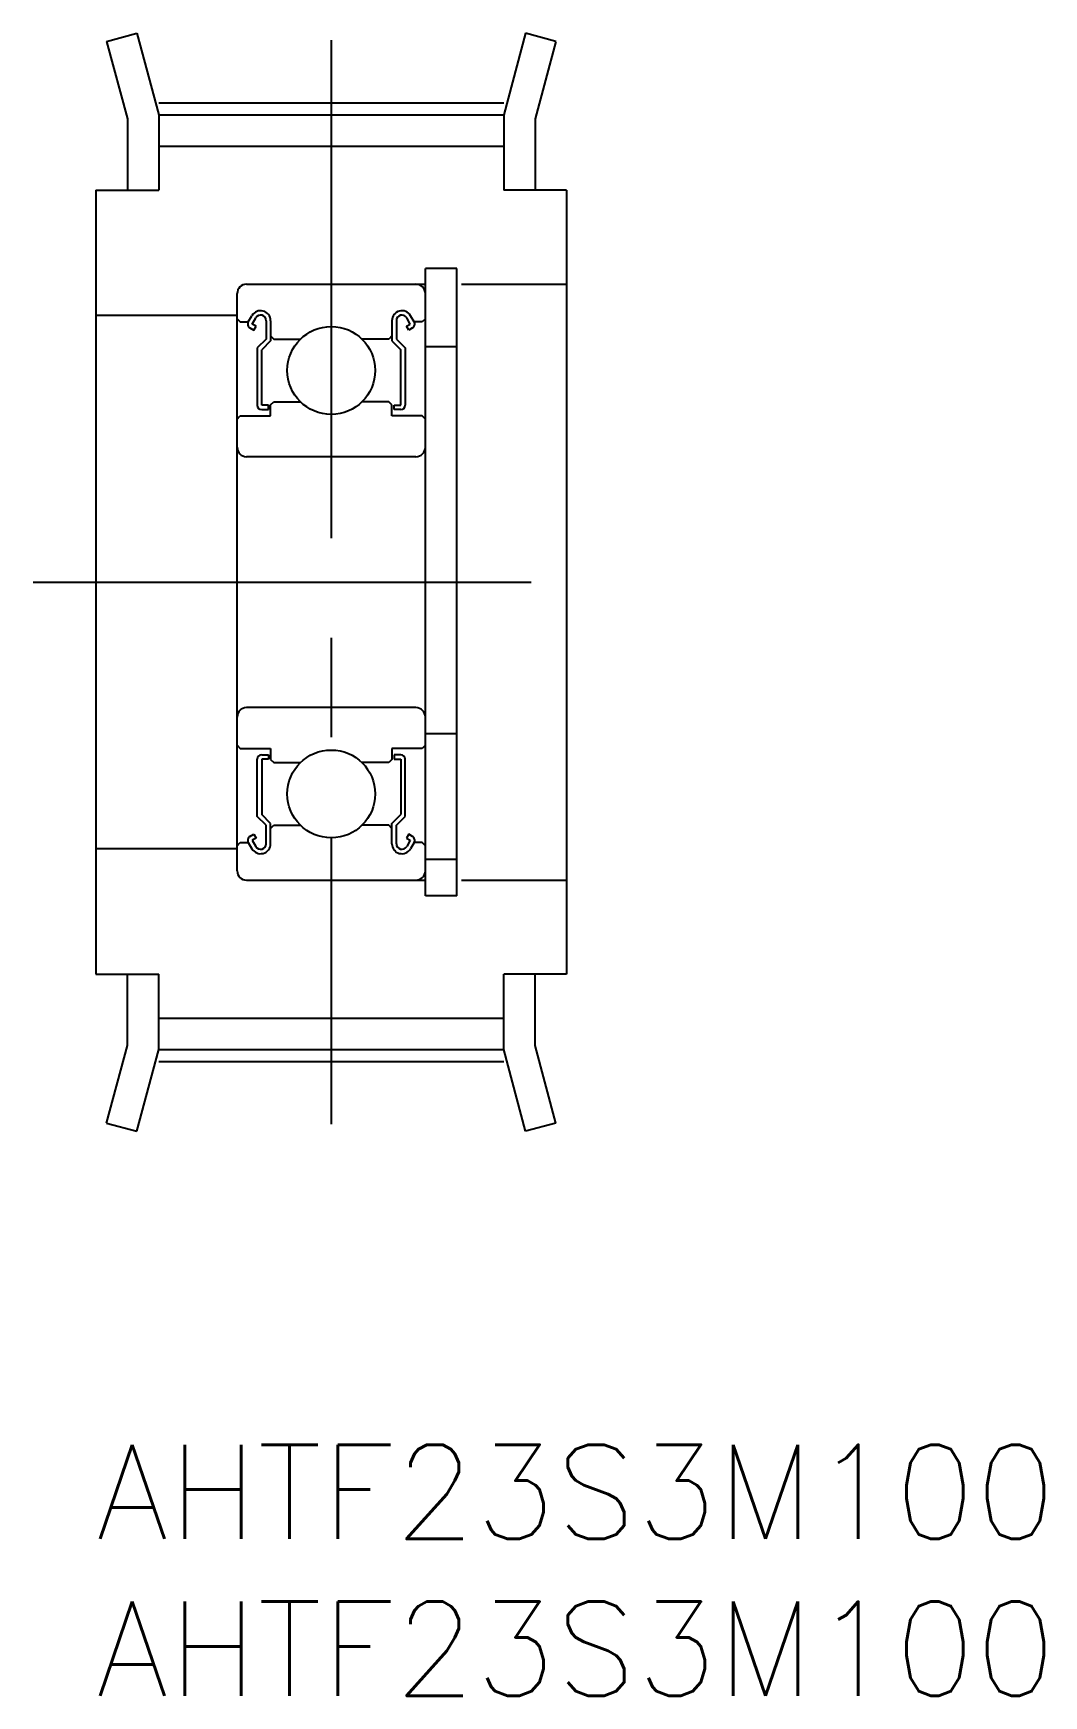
# Model space of a CAD drawing. Extents: x -2 to 30.2, y -8 to 45.
import ezdxf

# ---------------------------------------------------------------- set-up
doc = ezdxf.new("R2010")
doc.units = 0
doc.header["$LTSCALE"] = 0.5
doc.linetypes.add('CENTER', pattern=[50.8, 31.75, -6.35, 6.35, -6.35])
for name, color, linetype in [('MSM_CENTER', 1, 'CENTER'), ('MSM_CONTINUOUS', 7, 'CONTINUOUS'), ('MSM_PART_NUMBER', 7, 'CONTINUOUS')]:
    doc.layers.add(name, color=color, linetype=linetype)
doc.styles.get("Standard").update_dxf_attribs({"font": 'txt.shx', "height": 3, "bigfont": 'bigfont.shx'})

# ---------------------------------------------------------------- blocks, each defined once
blk = doc.blocks.new('*U4')
at = {"layer": 'MSM_PART_NUMBER'}
blk.add_text('AHTF23S3M100', height=3, dxfattribs=at).set_placement((0, -3))
blk = doc.blocks.new('*U5')
at = {"layer": 'MSM_PART_NUMBER'}
blk.add_text('AHTF23S3M100', height=3, dxfattribs=at).set_placement((0, -8))

msp = doc.modelspace()

# ---------------------------------------------------------------- linework, layer by layer
at = {"layer": 'MSM_CENTER'}
for p, q in [((7.5, 44.78), (7.5, 10.22)), ((2, 42.78), (13, 42.78)), ((-2, 27.5), (17, 27.5)), ((2, 12.22), (13, 12.22))]:
    msp.add_line(p, q, dxfattribs=at)
at = {"layer": 'MSM_CONTINUOUS'}
for p, q in [((0.337, 44.741), (1.303, 45)), ((0.337, 44.741), (1, 42.268)), ((1.303, 45), (2, 42.4)), ((13.697, 45), (13, 42.4)), ((14.663, 44.741), (13.697, 45)), ((14.663, 44.741), (14, 42.268)), ((2, 42.4), (2, 40)), ((1, 42.268), (1, 40)), ((2, 42.4), (13, 42.4)), ((13, 42.4), (13, 40)), ((14, 42.268), (14, 40)), ((2, 41.4), (13, 41.4)), ((0, 40), (0, 15)), ((0, 40), (2, 40)), ((15, 40), (13, 40)), ((15, 40), (15, 15)), ((10.5, 17.5), (10.5, 37.5)), ((11.5, 37.5), (10.5, 37.5)), ((11.5, 17.5), (11.5, 37.5)), ((4.5, 18.3), (4.5, 36.7)), ((4.8, 37), (10.5, 37)), ((11.65, 37), (15, 37)), ((4.5, 36), (0, 36)), ((4.5, 35.9), (4.6, 35.8)), ((4.6, 35.8), (4.856, 35.8)), ((4.856, 35.8), (4.972, 35.996)), ((4.908, 35.606), (5.031, 35.535)), ((4.979, 35.729), (5.095, 35.925)), ((5.102, 35.658), (4.979, 35.729)), ((5.031, 35.535), (5.102, 35.658)), ((5.424, 35.837), (5.424, 35.25)), ((5.567, 35.837), (5.567, 35.191)), ((9.433, 35.837), (9.433, 35.191)), ((9.576, 35.837), (9.576, 35.25)), ((9.898, 35.658), (10.021, 35.729)), ((9.969, 35.535), (9.898, 35.658)), ((10.021, 35.729), (9.905, 35.925)), ((10.092, 35.606), (9.969, 35.535)), ((10.144, 35.8), (10.028, 35.996)), ((10.4, 35.8), (10.144, 35.8)), ((10.5, 35.9), (10.4, 35.8)), ((5.424, 35.25), (5.14, 34.966)), ((5.567, 35.191), (5.282, 34.907)), ((5.567, 35.35), (5.667, 35.25)), ((5.667, 35.25), (6.52, 35.25)), ((9.333, 35.25), (8.48, 35.25)), ((9.433, 35.35), (9.333, 35.25)), ((9.433, 35.191), (9.718, 34.907)), ((9.576, 35.25), (9.86, 34.966)), ((11.5, 35), (10.5, 35)), ((5.14, 34.966), (5.14, 33.142)), ((5.282, 33.142), (5.282, 34.907)), ((9.718, 33.142), (9.718, 34.907)), ((9.86, 34.966), (9.86, 33.142)), ((5.496, 33.142), (5.282, 33.142)), ((5.282, 33), (5.496, 33)), ((5.496, 33), (5.496, 33.142)), ((5.567, 33.15), (5.667, 33.25)), ((5.567, 32.8), (5.567, 33.15)), ((5.667, 33.25), (6.52, 33.25)), ((9.333, 33.25), (8.48, 33.25)), ((9.433, 33.15), (9.333, 33.25)), ((9.433, 32.8), (9.433, 33.15)), ((9.504, 33.142), (9.718, 33.142)), ((9.504, 33), (9.504, 33.142)), ((9.718, 33), (9.504, 33)), ((4.5, 32.7), (4.6, 32.8)), ((4.6, 32.8), (5.567, 32.8)), ((10.4, 32.8), (9.433, 32.8)), ((10.5, 32.7), (10.4, 32.8)), ((10.2, 31.5), (4.8, 31.5)), ((10.2, 23.5), (4.8, 23.5)), ((4.5, 22.3), (4.6, 22.2)), ((10.5, 22.3), (10.4, 22.2)), ((11.5, 22.661), (10.5, 22.661)), ((4.6, 22.2), (5.567, 22.2)), ((5.14, 20.034), (5.14, 21.858)), ((5.282, 22), (5.496, 22)), ((5.282, 21.858), (5.282, 20.093)), ((5.496, 21.858), (5.282, 21.858)), ((5.496, 22), (5.496, 21.858)), ((5.567, 22.2), (5.567, 21.85)), ((5.567, 21.85), (5.667, 21.75)), ((5.667, 21.75), (6.52, 21.75)), ((9.333, 21.75), (8.48, 21.75)), ((9.433, 21.85), (9.333, 21.75)), ((9.433, 22.2), (9.433, 21.85)), ((10.4, 22.2), (9.433, 22.2)), ((9.504, 22), (9.504, 21.858)), ((9.718, 22), (9.504, 22)), ((9.504, 21.858), (9.718, 21.858)), ((9.718, 21.858), (9.718, 20.093)), ((9.86, 20.034), (9.86, 21.858)), ((5.424, 19.75), (5.14, 20.034)), ((5.567, 19.809), (5.282, 20.093)), ((5.424, 19.163), (5.424, 19.75)), ((5.567, 19.163), (5.567, 19.809)), ((5.567, 19.65), (5.667, 19.75)), ((5.667, 19.75), (6.52, 19.75)), ((9.333, 19.75), (8.48, 19.75)), ((9.433, 19.65), (9.333, 19.75)), ((9.433, 19.809), (9.718, 20.093)), ((9.433, 19.163), (9.433, 19.809)), ((9.576, 19.75), (9.86, 20.034)), ((9.576, 19.163), (9.576, 19.75)), ((4.5, 19.1), (4.6, 19.2)), ((4.6, 19.2), (4.856, 19.2)), ((4.856, 19.2), (4.972, 19.004)), ((4.908, 19.394), (5.031, 19.465)), ((5.102, 19.342), (4.979, 19.271)), ((4.979, 19.271), (5.095, 19.075)), ((5.031, 19.465), (5.102, 19.342)), ((9.969, 19.465), (9.898, 19.342)), ((9.898, 19.342), (10.021, 19.271)), ((10.021, 19.271), (9.905, 19.075)), ((10.092, 19.394), (9.969, 19.465)), ((10.144, 19.2), (10.028, 19.004)), ((10.4, 19.2), (10.144, 19.2)), ((10.5, 19.1), (10.4, 19.2)), ((4.5, 19), (0, 19)), ((11.5, 18.661), (10.5, 18.661)), ((4.8, 18), (10.5, 18)), ((11.5, 17.5), (10.5, 17.5)), ((11.65, 18), (15, 18)), ((0, 15), (2, 15)), ((1, 12.732), (1, 15)), ((2, 12.6), (2, 15)), ((13, 12.6), (13, 15)), ((15, 15), (13, 15)), ((14, 12.732), (14, 15)), ((2, 13.6), (13, 13.6)), ((0.337, 10.259), (1, 12.732)), ((14.663, 10.259), (14, 12.732)), ((1.303, 10), (2, 12.6)), ((2, 12.6), (13, 12.6)), ((13.697, 10), (13, 12.6)), ((0.337, 10.259), (1.303, 10)), ((14.663, 10.259), (13.697, 10))]:
    msp.add_line(p, q, dxfattribs=at)
for centre in [(7.5, 34.25), (7.5, 20.75)]:
    msp.add_circle(centre, 1.4, dxfattribs=at)
for centre, radius, start, end in [((4.8, 36.7), 0.3, 90, 180), ((10.2, 36.7), 0.3, 0, 90), ((5.248, 35.837), 0.319, 0, 150.0003), ((9.752, 35.837), 0.319, 29.9997, 180), ((4.979, 35.729), 0.142, 149.9903, 240.0019), ((5.248, 35.837), 0.177, 0, 150.0032), ((9.752, 35.837), 0.177, 29.9968, 180), ((10.021, 35.729), 0.142, 299.9981, 30.0097), ((5.282, 33.142), 0.142, 180, 270), ((9.718, 33.142), 0.142, 270, 360), ((4.8, 31.8), 0.3, 180, 270), ((10.2, 31.8), 0.3, 270, 0), ((4.8, 23.2), 0.3, 90, 180), ((10.2, 23.2), 0.3, 0, 90), ((5.282, 21.858), 0.142, 90, 179.9999), ((9.718, 21.858), 0.142, 0.0001, 90), ((4.979, 19.271), 0.142, 119.9981, 210.0097), ((5.248, 19.163), 0.319, 209.9997, 0), ((5.248, 19.163), 0.177, 209.9968, 0), ((9.752, 19.163), 0.319, 180, 330.0003), ((9.752, 19.163), 0.177, 180, 330.0032), ((10.021, 19.271), 0.142, 329.9903, 60.0019), ((4.8, 18.3), 0.3, 180, 270), ((10.2, 18.3), 0.3, 270, 0)]:
    msp.add_arc(centre, radius, start, end, dxfattribs=at)

# ---------------------------------------------------------------- block references
for name in ['*U4', '*U5']:
    msp.add_blockref(name, (0, 0), dxfattribs=at)

doc.saveas('drawing.dxf')
